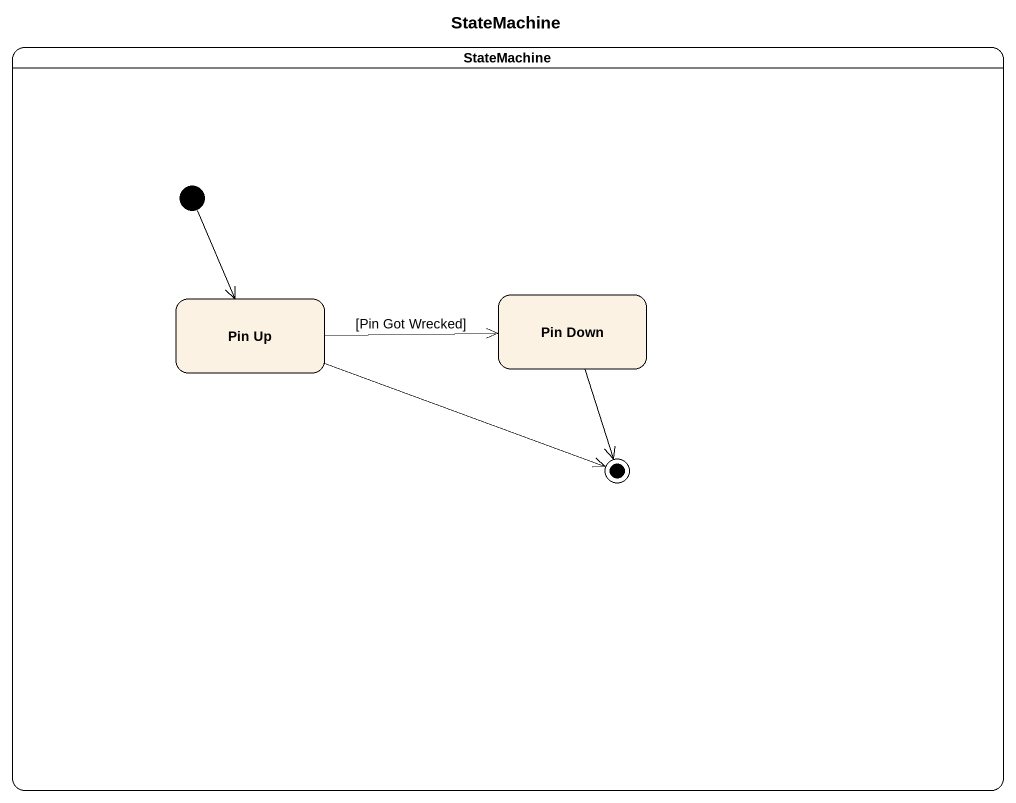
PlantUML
@startuml
title StateMachine
hide empty description
state StateMachine {
  state "Pin Up" as Pin_Up
  state "Pin Down" as Pin_Down
  [*] --> Pin_Up
  Pin_Up -right-> [*]
  Pin_Down --> [*]
}
Pin_Up -right-> Pin_Down : [Pin Got Wrecked]
@enduml
